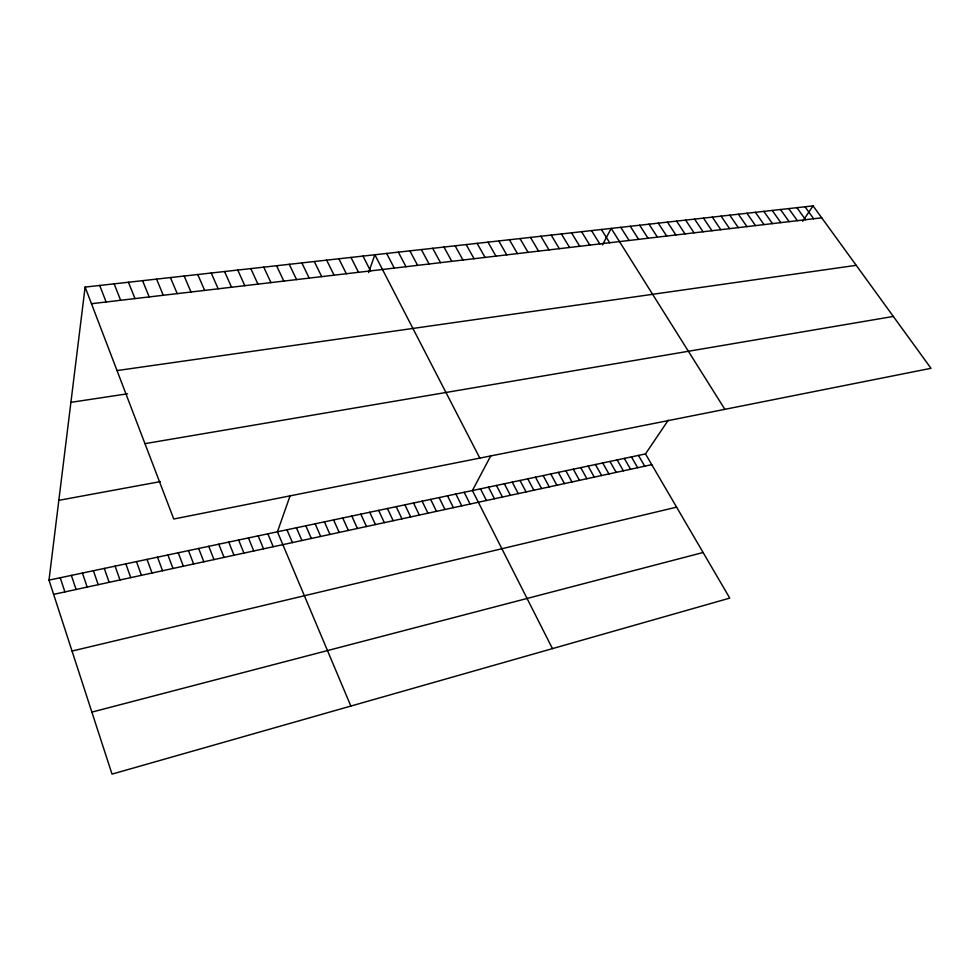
<?xml version="1.0" encoding="UTF-8"?>
<svg xmlns="http://www.w3.org/2000/svg" width="980" height="980" viewBox="0 0 980 980"><rect width="100%" height="100%" fill="white"/><g stroke="black" fill="none" stroke-linecap="round" stroke-linejoin="round"><path stroke-width="1.47" d="M668.225 420.261L645.489 453.924L729.757 598.106L112.014 774.114L49 580.123L85.113 287.079L813.057 205.886L931 368.309L173.766 519.008L85.113 287.079M290.227 495.439L277.438 531.797L350.852 706.066M368.603 272.562L374.875 254.751L479.82 458.101M490.943 455.516L472.409 490.539L552.463 648.625M602.443 244.927L611.202 228.401L724.869 409.334M802.669 221.26L813.057 205.886M91.875 712.105L703.101 552.5M72.042 651.051L676.604 507.15M53.618 594.358L651.761 464.655M49 580.123L645.489 453.924M58.837 500.339L160.377 481.596M144.954 443.646L893.331 316.442M70.903 402.351L127.559 393.788M117.024 370.575L856.214 265.323M91.471 303.714L821.73 217.817M805.021 206.78L813.67 218.761M796.912 207.686L805.548 219.716M788.741 208.593L797.365 220.684M780.509 209.512L789.133 221.652M772.216 210.443L780.815 222.632M763.861 211.374L772.448 223.612M755.433 212.305L764.008 224.604M746.944 213.26L755.507 225.608M738.393 214.216L746.944 226.613M729.769 215.171L738.308 227.63M721.072 216.139L729.598 228.646M712.313 217.119L720.827 229.688M703.493 218.099L711.982 230.729M694.587 219.091L703.064 231.77M685.62 220.096L694.073 232.824M676.58 221.1L685.02 233.889M667.466 222.117L675.882 234.967M658.278 223.146L666.682 236.058M649.017 224.175L657.396 237.148M639.67 225.216L648.037 238.25M630.263 226.27L638.605 239.353M620.769 227.336L629.087 240.48M601.402 229.492L609.683 242.758M591.528 230.594L599.772 243.922M581.569 231.696L589.788 245.098M571.524 232.824L579.719 246.286M561.393 233.951L569.564 247.475M551.177 235.09L559.323 248.675M540.874 236.241L548.996 249.9M530.474 237.405L538.571 251.125M519.988 238.569L528.048 252.362M638.47 455.406L644.73 466.174M509.416 239.745L517.44 253.612M631.414 456.901L637.662 467.705M624.309 458.407L630.544 469.249M498.747 240.945L506.746 254.861M617.155 459.914L623.378 470.804M487.979 242.146L495.954 256.135M609.964 461.445L616.175 472.372M602.725 462.977L608.923 473.94M477.125 243.346L485.051 257.421M595.436 464.508L601.622 475.521M466.162 244.571L474.063 258.708M588.11 466.064L594.284 477.113M580.736 467.619L586.898 478.718M455.112 245.809L462.977 260.019M573.312 469.2L579.462 480.335M443.952 247.046L451.792 261.329M565.852 470.78L571.977 481.952M558.331 472.36L564.443 483.581M432.707 248.308L440.498 262.652M550.772 473.965L556.873 485.235M543.153 475.57L549.241 486.889M421.339 249.569L429.105 264M535.496 477.199L541.56 488.542M409.885 250.856L417.603 265.347M527.791 478.828L533.843 490.221M520.025 480.47L526.064 491.911M398.321 252.142L406.002 266.719M512.221 482.123L518.236 493.602M386.647 253.44L394.291 268.091M504.357 483.777L510.36 495.317M496.444 485.455L502.434 497.032M488.481 487.146L494.459 498.759M362.98 256.086L370.538 270.884M480.47 488.836L486.423 500.511M350.987 257.421L358.496 272.305M464.165 492.291L470.082 504.051M338.872 258.769L346.344 273.739M455.872 494.043L461.764 505.852M447.517 495.807L453.397 507.665M326.646 260.129L334.07 275.172M439.113 497.583L444.969 509.49M430.649 499.384L436.48 511.34M314.31 261.513L321.685 276.63M422.123 501.184L427.942 513.189M301.852 262.897L309.178 278.1M413.548 502.997L419.33 515.051M404.899 504.823L410.669 516.926M289.272 264.306L296.548 279.594M396.202 506.66L401.959 518.824M276.581 265.715L283.808 281.089M387.443 508.522L393.176 520.723M378.635 510.384L384.332 522.646M263.755 267.148L270.933 282.608M369.754 512.258L375.426 524.57M250.807 268.594L257.936 284.127M360.812 514.157L366.459 526.517M351.808 516.056L357.43 528.477M237.748 270.051L244.804 285.67M342.743 517.979L348.341 530.45M224.543 271.521L231.562 287.238M333.604 519.915L339.19 532.434M324.405 521.85L329.966 534.431M211.214 273.004L218.173 288.806M315.156 523.81L320.68 536.452M197.764 274.51L204.649 290.399M305.821 525.782L311.322 538.473M296.425 527.779L301.901 540.519M184.167 276.029L191.002 292.003M286.969 529.776L292.408 542.577M170.434 277.561L177.209 293.632M267.846 533.818L273.224 546.73M156.579 279.104L163.28 295.262M258.181 535.864L263.534 548.837M248.442 537.922L253.771 550.956M142.566 280.66L149.205 296.916M238.63 540.005L243.922 553.088M128.429 282.24L134.995 298.594M228.757 542.087L234.012 555.244M218.797 544.194L224.028 557.399M114.133 283.832L120.638 300.284M208.777 546.326L213.971 559.58M99.703 285.45L106.134 301.987M198.671 548.457L203.84 561.785M188.503 550.613L193.636 563.99M178.25 552.781L183.346 566.232M167.923 554.962L172.982 568.474M157.523 557.167L162.545 570.74M147.037 559.384L152.023 573.018M136.465 561.614L141.426 575.321M125.832 563.868L130.744 577.637M115.101 566.134L119.977 579.964M104.297 568.424L109.135 582.316M93.406 570.727L98.196 584.693M82.43 573.055L87.183 587.081M71.381 575.395L76.085 589.482M60.233 577.747L64.9 591.908"/></g></svg>
